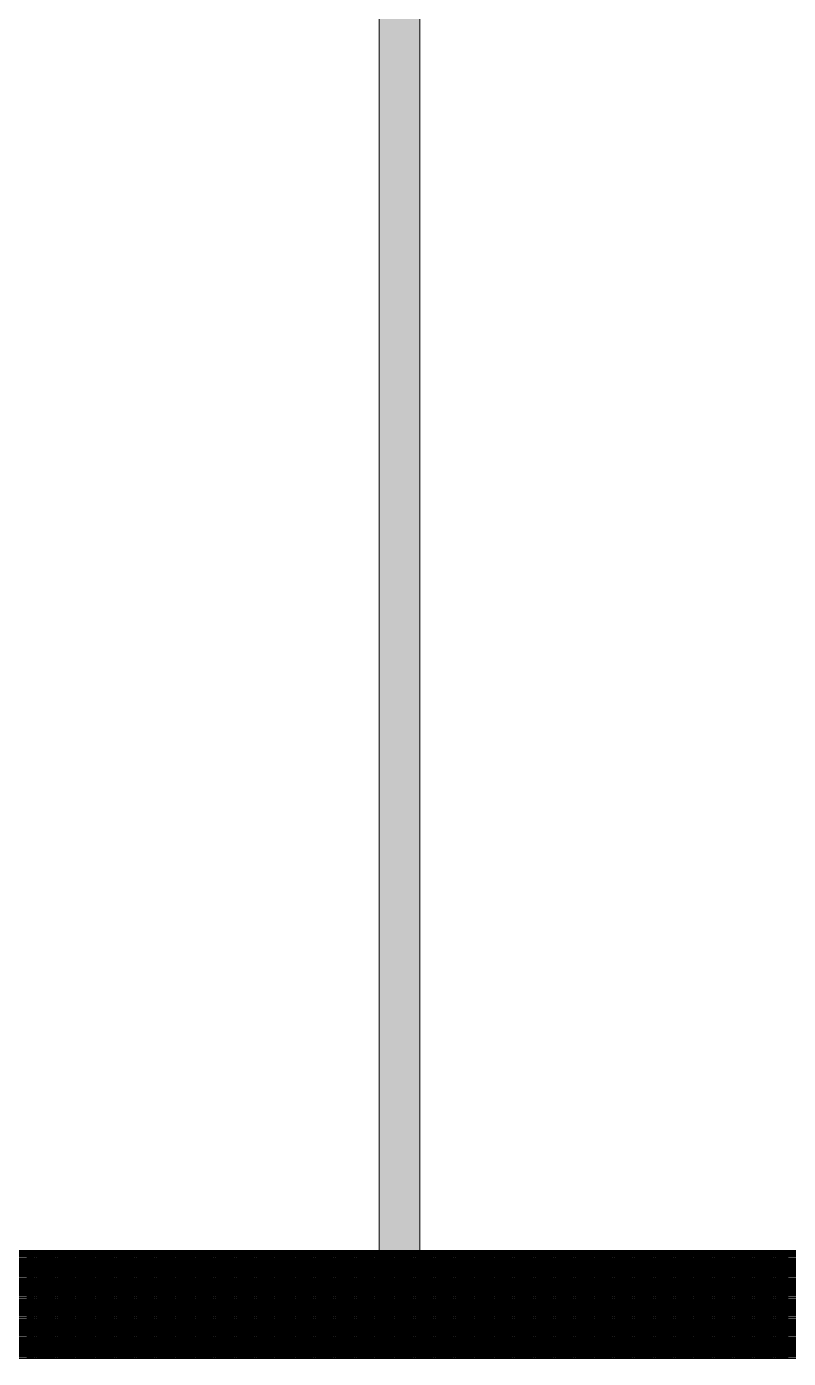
# Model space of a CAD drawing. Header units: inches. Extents: x -675 to 1187, y -924 to 1124.
# Drawn here: x 55 to 148.7, y -627.7 to -464 of the extents above; entities that cross this region are included whole.
import ezdxf

# ---------------------------------------------------------------- set-up
doc = ezdxf.new("R2010")
doc.units = ezdxf.units.IN
doc.header["$MEASUREMENT"] = 0
for name, color, linetype, lineweight in [('A-Wall-E', 50, 'Continuous', 9), ('Base_dwg', 8, 'Continuous', 9), ('core and shell', 50, 'Continuous', 9)]:
    doc.layers.add(name, color=color, linetype=linetype, lineweight=lineweight)

# ---------------------------------------------------------------- blocks, each defined once
blk = doc.blocks.new('Base_dwg__U388-727962-Level 1 Copy 1')
at = {"layer": 'A-Wall-E'}
blk.add_hatch(color=256, dxfattribs=at).paths.add_polyline_path([(180.19, -2.5), (180.19, 2.5), (-2.5, 2.5), (2.5, -2.5)], flags=0)
at = {"layer": 'A-Wall-E', "flags": 128}
blk.add_lwpolyline([(2.5, -2.5), (180.19, -2.5), (180.19, 2.5), (-2.5, 2.5)], dxfattribs=at)
blk = doc.blocks.new('Base_dwg-531197-Level 1 Copy 1')
at = {"layer": 'core and shell'}
for p, q in [((1631.58, 309.5), (962.09, 309.5)), ((1631.58, 309.46), (962.09, 309.46)), ((1055.9, 296.25), (1055.9, 309.5)), ((1056.02, 296.25), (1056.02, 309.5)), ((1056.15, 296.25), (1056.15, 309.5)), ((1056.27, 296.25), (1056.27, 309.5)), ((1056.4, 296.25), (1056.4, 309.5)), ((1056.52, 296.25), (1056.52, 309.5)), ((1056.65, 296.25), (1056.65, 309.5)), ((1056.77, 296.25), (1056.77, 309.5)), ((1056.9, 296.25), (1056.9, 309.5)), ((1057.02, 296.25), (1057.02, 309.5)), ((1057.15, 296.25), (1057.15, 309.5)), ((1057.27, 296.25), (1057.27, 309.5)), ((1057.4, 296.25), (1057.4, 309.5)), ((1057.52, 296.25), (1057.52, 309.5)), ((1057.65, 296.25), (1057.65, 309.5)), ((1057.77, 296.25), (1057.77, 309.5)), ((1057.9, 296.25), (1057.9, 309.5)), ((1058.02, 296.25), (1058.02, 309.5)), ((1058.15, 296.25), (1058.15, 309.5)), ((1058.27, 296.25), (1058.27, 309.5)), ((1058.4, 296.25), (1058.4, 309.5)), ((1058.52, 296.25), (1058.52, 309.5)), ((1058.65, 296.25), (1058.65, 309.5)), ((1058.77, 296.25), (1058.77, 309.5)), ((1058.9, 296.25), (1058.9, 309.5)), ((1059.02, 296.25), (1059.02, 309.5)), ((1059.15, 296.25), (1059.15, 309.5)), ((1059.27, 296.25), (1059.27, 309.5)), ((1059.4, 296.25), (1059.4, 309.5)), ((1059.52, 296.25), (1059.52, 309.5)), ((1059.65, 296.25), (1059.65, 309.5)), ((1059.77, 296.25), (1059.77, 309.5)), ((1059.9, 296.25), (1059.9, 309.5)), ((1060.02, 296.25), (1060.02, 309.5)), ((1060.15, 296.25), (1060.15, 309.5)), ((1060.27, 296.25), (1060.27, 309.5)), ((1060.4, 296.25), (1060.4, 309.5)), ((1060.52, 296.25), (1060.52, 309.5)), ((1060.65, 296.25), (1060.65, 309.5)), ((1060.77, 296.25), (1060.77, 309.5)), ((1060.9, 296.25), (1060.9, 309.5)), ((1061.02, 296.25), (1061.02, 309.5)), ((1061.15, 296.25), (1061.15, 309.5)), ((1061.27, 296.25), (1061.27, 309.5)), ((1061.4, 296.25), (1061.4, 309.5)), ((1061.52, 296.25), (1061.52, 309.5)), ((1061.65, 296.25), (1061.65, 309.5)), ((1061.77, 296.25), (1061.77, 309.5)), ((1061.9, 296.25), (1061.9, 309.5)), ((1062.02, 296.25), (1062.02, 309.5)), ((1062.15, 296.25), (1062.15, 309.5)), ((1062.27, 296.25), (1062.27, 309.5)), ((1062.4, 296.25), (1062.4, 309.5)), ((1062.52, 296.25), (1062.52, 309.5)), ((1062.65, 296.25), (1062.65, 309.5)), ((1062.77, 296.25), (1062.77, 309.5)), ((1062.9, 296.25), (1062.9, 309.5)), ((1063.02, 296.25), (1063.02, 309.5)), ((1063.15, 296.25), (1063.15, 309.5)), ((1063.27, 296.25), (1063.27, 309.5)), ((1063.4, 296.25), (1063.4, 309.5)), ((1063.52, 296.25), (1063.52, 309.5)), ((1063.65, 296.25), (1063.65, 309.5)), ((1063.77, 296.25), (1063.77, 309.5)), ((1063.9, 296.25), (1063.9, 309.5)), ((1064.02, 296.25), (1064.02, 309.5)), ((1064.15, 296.25), (1064.15, 309.5)), ((1064.27, 296.25), (1064.27, 309.5)), ((1064.4, 296.25), (1064.4, 309.5)), ((1064.52, 296.25), (1064.52, 309.5)), ((1064.65, 296.25), (1064.65, 309.5)), ((1064.77, 296.25), (1064.77, 309.5)), ((1064.9, 296.25), (1064.9, 309.5)), ((1065.02, 296.25), (1065.02, 309.5)), ((1065.15, 296.25), (1065.15, 309.5)), ((1065.27, 296.25), (1065.27, 309.5)), ((1065.4, 296.25), (1065.4, 309.5)), ((1065.52, 296.25), (1065.52, 309.5)), ((1065.65, 296.25), (1065.65, 309.5)), ((1065.77, 296.25), (1065.77, 309.5)), ((1065.9, 296.25), (1065.9, 309.5)), ((1066.02, 296.25), (1066.02, 309.5)), ((1066.15, 296.25), (1066.15, 309.5)), ((1066.27, 296.25), (1066.27, 309.5)), ((1066.4, 296.25), (1066.4, 309.5)), ((1066.52, 296.25), (1066.52, 309.5)), ((1066.65, 296.25), (1066.65, 309.5)), ((1066.77, 296.25), (1066.77, 309.5)), ((1066.9, 296.25), (1066.9, 309.5)), ((1067.02, 296.25), (1067.02, 309.5)), ((1067.15, 296.25), (1067.15, 309.5)), ((1067.27, 296.25), (1067.27, 309.5)), ((1067.4, 296.25), (1067.4, 309.5)), ((1067.52, 296.25), (1067.52, 309.5)), ((1067.65, 296.25), (1067.65, 309.5)), ((1067.77, 296.25), (1067.77, 309.5)), ((1067.9, 296.25), (1067.9, 309.5)), ((1068.02, 296.25), (1068.02, 309.5)), ((1068.15, 296.25), (1068.15, 309.5)), ((1068.27, 296.25), (1068.27, 309.5)), ((1068.4, 296.25), (1068.4, 309.5)), ((1068.52, 296.25), (1068.52, 309.5)), ((1068.65, 296.25), (1068.65, 309.5)), ((1068.77, 296.25), (1068.77, 309.5)), ((1068.9, 296.25), (1068.9, 309.5)), ((1069.02, 296.25), (1069.02, 309.5)), ((1069.15, 296.25), (1069.15, 309.5)), ((1069.27, 296.25), (1069.27, 309.5)), ((1069.4, 296.25), (1069.4, 309.5)), ((1069.52, 296.25), (1069.52, 309.5)), ((1069.65, 296.25), (1069.65, 309.5)), ((1069.77, 296.25), (1069.77, 309.5)), ((1069.9, 296.25), (1069.9, 309.5)), ((1070.02, 296.25), (1070.02, 309.5)), ((1070.15, 296.25), (1070.15, 309.5)), ((1070.27, 296.25), (1070.27, 309.5)), ((1070.4, 296.25), (1070.4, 309.5)), ((1070.52, 296.25), (1070.52, 309.5)), ((1070.65, 296.25), (1070.65, 309.5)), ((1070.77, 296.25), (1070.77, 309.5)), ((1070.9, 296.25), (1070.9, 309.5)), ((1071.02, 296.25), (1071.02, 309.5)), ((1071.15, 296.25), (1071.15, 309.5)), ((1071.27, 296.25), (1071.27, 309.5)), ((1071.4, 296.25), (1071.4, 309.5)), ((1071.52, 296.25), (1071.52, 309.5)), ((1071.65, 296.25), (1071.65, 309.5)), ((1071.77, 296.25), (1071.77, 309.5)), ((1071.9, 296.25), (1071.9, 309.5)), ((1072.02, 296.25), (1072.02, 309.5)), ((1072.15, 296.25), (1072.15, 309.5)), ((1072.27, 296.25), (1072.27, 309.5)), ((1072.4, 296.25), (1072.4, 309.5)), ((1072.52, 296.25), (1072.52, 309.5)), ((1072.65, 296.25), (1072.65, 309.5)), ((1072.77, 296.25), (1072.77, 309.5)), ((1072.9, 296.25), (1072.9, 309.5)), ((1073.02, 296.25), (1073.02, 309.5)), ((1073.15, 296.25), (1073.15, 309.5)), ((1073.27, 296.25), (1073.27, 309.5)), ((1073.4, 296.25), (1073.4, 309.5)), ((1073.52, 296.25), (1073.52, 309.5)), ((1073.65, 296.25), (1073.65, 309.5)), ((1073.77, 296.25), (1073.77, 309.5)), ((1073.9, 296.25), (1073.9, 309.5)), ((1074.02, 296.25), (1074.02, 309.5)), ((1074.15, 296.25), (1074.15, 309.5)), ((1074.27, 296.25), (1074.27, 309.5)), ((1074.4, 296.25), (1074.4, 309.5)), ((1074.52, 296.25), (1074.52, 309.5)), ((1074.65, 296.25), (1074.65, 309.5)), ((1074.77, 296.25), (1074.77, 309.5)), ((1074.9, 296.25), (1074.9, 309.5)), ((1075.02, 296.25), (1075.02, 309.5)), ((1075.15, 296.25), (1075.15, 309.5)), ((1075.27, 296.25), (1075.27, 309.5)), ((1075.4, 296.25), (1075.4, 309.5)), ((1075.52, 296.25), (1075.52, 309.5)), ((1075.65, 296.25), (1075.65, 309.5)), ((1075.77, 296.25), (1075.77, 309.5)), ((1075.9, 296.25), (1075.9, 309.5)), ((1076.02, 296.25), (1076.02, 309.5)), ((1076.15, 296.25), (1076.15, 309.5)), ((1076.27, 296.25), (1076.27, 309.5)), ((1076.4, 296.25), (1076.4, 309.5)), ((1076.52, 296.25), (1076.52, 309.5)), ((1076.65, 296.25), (1076.65, 309.5)), ((1076.77, 296.25), (1076.77, 309.5)), ((1076.9, 296.25), (1076.9, 309.5)), ((1077.02, 296.25), (1077.02, 309.5)), ((1077.15, 296.25), (1077.15, 309.5)), ((1077.27, 296.25), (1077.27, 309.5)), ((1077.4, 296.25), (1077.4, 309.5)), ((1077.52, 296.25), (1077.52, 309.5)), ((1077.65, 296.25), (1077.65, 309.5)), ((1077.77, 296.25), (1077.77, 309.5)), ((1077.9, 296.25), (1077.9, 309.5)), ((1078.02, 296.25), (1078.02, 309.5)), ((1078.15, 296.25), (1078.15, 309.5)), ((1078.27, 296.25), (1078.27, 309.5)), ((1078.4, 296.25), (1078.4, 309.5)), ((1078.52, 296.25), (1078.52, 309.5)), ((1078.65, 296.25), (1078.65, 309.5)), ((1078.77, 296.25), (1078.77, 309.5)), ((1078.9, 296.25), (1078.9, 309.5)), ((1079.02, 296.25), (1079.02, 309.5)), ((1079.15, 296.25), (1079.15, 309.5)), ((1079.27, 296.25), (1079.27, 309.5)), ((1079.4, 296.25), (1079.4, 309.5)), ((1079.52, 296.25), (1079.52, 309.5)), ((1079.65, 296.25), (1079.65, 309.5)), ((1079.77, 296.25), (1079.77, 309.5)), ((1079.9, 296.25), (1079.9, 309.5)), ((1080.02, 296.25), (1080.02, 309.5)), ((1080.15, 296.25), (1080.15, 309.5)), ((1080.27, 296.25), (1080.27, 309.5)), ((1080.4, 296.25), (1080.4, 309.5)), ((1080.52, 296.25), (1080.52, 309.5)), ((1080.65, 296.25), (1080.65, 309.5)), ((1080.77, 296.25), (1080.77, 309.5)), ((1080.9, 296.25), (1080.9, 309.5)), ((1081.02, 296.25), (1081.02, 309.5)), ((1081.15, 296.25), (1081.15, 309.5)), ((1081.27, 296.25), (1081.27, 309.5)), ((1081.4, 296.25), (1081.4, 309.5)), ((1081.52, 296.25), (1081.52, 309.5)), ((1081.65, 296.25), (1081.65, 309.5)), ((1081.77, 296.25), (1081.77, 309.5)), ((1081.9, 296.25), (1081.9, 309.5)), ((1082.02, 296.25), (1082.02, 309.5)), ((1082.15, 296.25), (1082.15, 309.5)), ((1082.27, 296.25), (1082.27, 309.5)), ((1082.4, 296.25), (1082.4, 309.5)), ((1082.52, 296.25), (1082.52, 309.5)), ((1082.65, 296.25), (1082.65, 309.5)), ((1082.77, 296.25), (1082.77, 309.5)), ((1082.9, 296.25), (1082.9, 309.5)), ((1083.02, 296.25), (1083.02, 309.5)), ((1083.15, 296.25), (1083.15, 309.5)), ((1083.27, 296.25), (1083.27, 309.5)), ((1083.4, 296.25), (1083.4, 309.5)), ((1083.52, 296.25), (1083.52, 309.5)), ((1083.65, 296.25), (1083.65, 309.5)), ((1083.77, 296.25), (1083.77, 309.5)), ((1083.9, 296.25), (1083.9, 309.5)), ((1084.02, 296.25), (1084.02, 309.5)), ((1084.15, 296.25), (1084.15, 309.5)), ((1084.27, 296.25), (1084.27, 309.5)), ((1084.4, 296.25), (1084.4, 309.5)), ((1084.52, 296.25), (1084.52, 309.5)), ((1084.65, 296.25), (1084.65, 309.5)), ((1084.77, 296.25), (1084.77, 309.5)), ((1084.9, 296.25), (1084.9, 309.5)), ((1085.02, 296.25), (1085.02, 309.5)), ((1085.15, 296.25), (1085.15, 309.5)), ((1085.27, 296.25), (1085.27, 309.5)), ((1085.4, 296.25), (1085.4, 309.5)), ((1085.52, 296.25), (1085.52, 309.5)), ((1085.65, 296.25), (1085.65, 309.5)), ((1085.77, 296.25), (1085.77, 309.5)), ((1085.9, 296.25), (1085.9, 309.5)), ((1086.02, 296.25), (1086.02, 309.5)), ((1086.15, 296.25), (1086.15, 309.5)), ((1086.27, 296.25), (1086.27, 309.5)), ((1086.4, 296.25), (1086.4, 309.5)), ((1086.52, 296.25), (1086.52, 309.5)), ((1086.65, 296.25), (1086.65, 309.5)), ((1086.77, 296.25), (1086.77, 309.5)), ((1086.9, 296.25), (1086.9, 309.5)), ((1087.02, 296.25), (1087.02, 309.5)), ((1087.15, 296.25), (1087.15, 309.5)), ((1087.27, 296.25), (1087.27, 309.5)), ((1087.4, 296.25), (1087.4, 309.5)), ((1087.52, 296.25), (1087.52, 309.5)), ((1087.65, 296.25), (1087.65, 309.5)), ((1087.77, 296.25), (1087.77, 309.5)), ((1087.9, 296.25), (1087.9, 309.5)), ((1088.02, 296.25), (1088.02, 309.5)), ((1088.15, 296.25), (1088.15, 309.5)), ((1088.27, 296.25), (1088.27, 309.5)), ((1088.4, 296.25), (1088.4, 309.5)), ((1088.52, 296.25), (1088.52, 309.5)), ((1088.65, 296.25), (1088.65, 309.5)), ((1088.77, 296.25), (1088.77, 309.5)), ((1088.9, 296.25), (1088.9, 309.5)), ((1089.02, 296.25), (1089.02, 309.5)), ((1089.15, 296.25), (1089.15, 309.5)), ((1089.27, 296.25), (1089.27, 309.5)), ((1089.4, 296.25), (1089.4, 309.5)), ((1089.52, 296.25), (1089.52, 309.5)), ((1089.65, 296.25), (1089.65, 309.5)), ((1089.77, 296.25), (1089.77, 309.5)), ((1089.9, 296.25), (1089.9, 309.5)), ((1090.02, 296.25), (1090.02, 309.5)), ((1090.15, 296.25), (1090.15, 309.5)), ((1090.27, 296.25), (1090.27, 309.5)), ((1090.4, 296.25), (1090.4, 309.5)), ((1090.52, 296.25), (1090.52, 309.5)), ((1090.65, 296.25), (1090.65, 309.5)), ((1090.77, 296.25), (1090.77, 309.5)), ((1090.9, 296.25), (1090.9, 309.5)), ((1091.02, 296.25), (1091.02, 309.5)), ((1091.15, 296.25), (1091.15, 309.5)), ((1091.27, 296.25), (1091.27, 309.5)), ((1091.4, 296.25), (1091.4, 309.5)), ((1091.52, 296.25), (1091.52, 309.5)), ((1091.65, 296.25), (1091.65, 309.5)), ((1091.77, 296.25), (1091.77, 309.5)), ((1091.9, 296.25), (1091.9, 309.5)), ((1092.02, 296.25), (1092.02, 309.5)), ((1092.15, 296.25), (1092.15, 309.5)), ((1092.27, 296.25), (1092.27, 309.5)), ((1092.4, 296.25), (1092.4, 309.5)), ((1092.52, 296.25), (1092.52, 309.5)), ((1092.65, 296.25), (1092.65, 309.5)), ((1092.77, 296.25), (1092.77, 309.5)), ((1092.9, 296.25), (1092.9, 309.5)), ((1093.02, 296.25), (1093.02, 309.5)), ((1093.15, 296.25), (1093.15, 309.5)), ((1093.27, 296.25), (1093.27, 309.5)), ((1093.4, 296.25), (1093.4, 309.5)), ((1093.52, 296.25), (1093.52, 309.5)), ((1093.65, 296.25), (1093.65, 309.5)), ((1093.77, 296.25), (1093.77, 309.5)), ((1093.9, 296.25), (1093.9, 309.5)), ((1094.02, 296.25), (1094.02, 309.5)), ((1094.15, 296.25), (1094.15, 309.5)), ((1094.27, 296.25), (1094.27, 309.5)), ((1094.4, 296.25), (1094.4, 309.5)), ((1094.52, 296.25), (1094.52, 309.5)), ((1094.65, 296.25), (1094.65, 309.5)), ((1094.77, 296.25), (1094.77, 309.5)), ((1094.9, 296.25), (1094.9, 309.5)), ((1095.02, 296.25), (1095.02, 309.5)), ((1095.15, 296.25), (1095.15, 309.5)), ((1095.27, 296.25), (1095.27, 309.5)), ((1095.4, 296.25), (1095.4, 309.5)), ((1095.52, 296.25), (1095.52, 309.5)), ((1095.65, 296.25), (1095.65, 309.5)), ((1095.77, 296.25), (1095.77, 309.5)), ((1095.9, 296.25), (1095.9, 309.5)), ((1096.02, 296.25), (1096.02, 309.5)), ((1096.15, 296.25), (1096.15, 309.5)), ((1096.27, 296.25), (1096.27, 309.5)), ((1096.4, 296.25), (1096.4, 309.5)), ((1096.52, 296.25), (1096.52, 309.5)), ((1096.65, 296.25), (1096.65, 309.5)), ((1096.77, 296.25), (1096.77, 309.5)), ((1096.9, 296.25), (1096.9, 309.5)), ((1097.02, 296.25), (1097.02, 309.5)), ((1097.15, 296.25), (1097.15, 309.5)), ((1097.27, 296.25), (1097.27, 309.5)), ((1097.4, 296.25), (1097.4, 309.5)), ((1097.52, 296.25), (1097.52, 309.5)), ((1097.65, 296.25), (1097.65, 309.5)), ((1097.77, 296.25), (1097.77, 309.5)), ((1097.9, 296.25), (1097.9, 309.5)), ((1098.02, 296.25), (1098.02, 309.5)), ((1098.15, 296.25), (1098.15, 309.5)), ((1098.27, 296.25), (1098.27, 309.5)), ((1098.4, 296.25), (1098.4, 309.5)), ((1098.52, 296.25), (1098.52, 309.5)), ((1098.65, 296.25), (1098.65, 309.5)), ((1098.77, 296.25), (1098.77, 309.5)), ((1098.9, 296.25), (1098.9, 309.5)), ((1099.02, 296.25), (1099.02, 309.5)), ((1099.15, 296.25), (1099.15, 309.5)), ((1099.27, 296.25), (1099.27, 309.5)), ((1099.4, 296.25), (1099.4, 309.5)), ((1099.52, 296.25), (1099.52, 309.5)), ((1099.65, 296.25), (1099.65, 309.5)), ((1099.77, 296.25), (1099.77, 309.5)), ((1099.9, 296.25), (1099.9, 309.5)), ((1100.02, 296.25), (1100.02, 309.5)), ((1100.15, 296.25), (1100.15, 309.5)), ((1100.27, 296.25), (1100.27, 309.5)), ((1100.4, 296.25), (1100.4, 309.5)), ((1100.52, 296.25), (1100.52, 309.5)), ((1100.65, 296.25), (1100.65, 309.5)), ((1100.77, 296.25), (1100.77, 309.5)), ((1100.9, 296.25), (1100.9, 309.5)), ((1101.02, 296.25), (1101.02, 309.5)), ((1101.15, 296.25), (1101.15, 309.5)), ((1101.27, 296.25), (1101.27, 309.5)), ((1101.4, 296.25), (1101.4, 309.5)), ((1101.52, 296.25), (1101.52, 309.5)), ((1101.65, 296.25), (1101.65, 309.5)), ((1101.77, 296.25), (1101.77, 309.5)), ((1101.9, 296.25), (1101.9, 309.5)), ((1102.02, 296.25), (1102.02, 309.5)), ((1102.15, 296.25), (1102.15, 309.5)), ((1102.27, 296.25), (1102.27, 309.5)), ((1102.4, 296.25), (1102.4, 309.5)), ((1102.52, 296.25), (1102.52, 309.5)), ((1102.65, 296.25), (1102.65, 309.5)), ((1102.77, 296.25), (1102.77, 309.5)), ((1102.9, 296.25), (1102.9, 309.5)), ((1103.02, 296.25), (1103.02, 309.5)), ((1103.15, 296.25), (1103.15, 309.5)), ((1103.27, 296.25), (1103.27, 309.5)), ((1103.4, 296.25), (1103.4, 309.5)), ((1103.52, 296.25), (1103.52, 309.5)), ((1103.65, 296.25), (1103.65, 309.5)), ((1103.77, 296.25), (1103.77, 309.5)), ((1103.9, 296.25), (1103.9, 309.5)), ((1104.02, 296.25), (1104.02, 309.5)), ((1104.15, 296.25), (1104.15, 309.5)), ((1104.27, 296.25), (1104.27, 309.5)), ((1104.4, 296.25), (1104.4, 309.5)), ((1104.52, 296.25), (1104.52, 309.5)), ((1104.65, 296.25), (1104.65, 309.5)), ((1104.77, 296.25), (1104.77, 309.5)), ((1104.9, 296.25), (1104.9, 309.5)), ((1105.02, 296.25), (1105.02, 309.5)), ((1105.15, 296.25), (1105.15, 309.5)), ((1105.27, 296.25), (1105.27, 309.5)), ((1105.4, 296.25), (1105.4, 309.5)), ((1105.52, 296.25), (1105.52, 309.5)), ((1105.65, 296.25), (1105.65, 309.5)), ((1105.77, 296.25), (1105.77, 309.5)), ((1105.9, 296.25), (1105.9, 309.5)), ((1106.02, 296.25), (1106.02, 309.5)), ((1106.15, 296.25), (1106.15, 309.5)), ((1106.27, 296.25), (1106.27, 309.5)), ((1106.4, 296.25), (1106.4, 309.5)), ((1106.52, 296.25), (1106.52, 309.5)), ((1106.65, 296.25), (1106.65, 309.5)), ((1106.77, 296.25), (1106.77, 309.5)), ((1106.9, 296.25), (1106.9, 309.5)), ((1107.02, 296.25), (1107.02, 309.5)), ((1107.15, 296.25), (1107.15, 309.5)), ((1107.27, 296.25), (1107.27, 309.5)), ((1107.4, 296.25), (1107.4, 309.5)), ((1107.52, 296.25), (1107.52, 309.5)), ((1107.65, 296.25), (1107.65, 309.5)), ((1107.77, 296.25), (1107.77, 309.5)), ((1107.9, 296.25), (1107.9, 309.5)), ((1108.02, 296.25), (1108.02, 309.5)), ((1108.15, 296.25), (1108.15, 309.5)), ((1108.27, 296.25), (1108.27, 309.5)), ((1108.4, 296.25), (1108.4, 309.5)), ((1108.52, 296.25), (1108.52, 309.5)), ((1108.65, 296.25), (1108.65, 309.5)), ((1108.77, 296.25), (1108.77, 309.5)), ((1108.9, 296.25), (1108.9, 309.5)), ((1109.02, 296.25), (1109.02, 309.5)), ((1109.15, 296.25), (1109.15, 309.5)), ((1109.27, 296.25), (1109.27, 309.5)), ((1109.4, 296.25), (1109.4, 309.5)), ((1109.52, 296.25), (1109.52, 309.5)), ((1109.65, 296.25), (1109.65, 309.5)), ((1109.77, 296.25), (1109.77, 309.5)), ((1109.9, 296.25), (1109.9, 309.5)), ((1110.02, 296.25), (1110.02, 309.5)), ((1110.15, 296.25), (1110.15, 309.5)), ((1110.27, 296.25), (1110.27, 309.5)), ((1110.4, 296.25), (1110.4, 309.5)), ((1110.52, 296.25), (1110.52, 309.5)), ((1110.65, 296.25), (1110.65, 309.5)), ((1110.77, 296.25), (1110.77, 309.5)), ((1110.9, 296.25), (1110.9, 309.5)), ((1111.02, 296.25), (1111.02, 309.5)), ((1111.15, 296.25), (1111.15, 309.5)), ((1111.27, 296.25), (1111.27, 309.5)), ((1111.4, 296.25), (1111.4, 309.5)), ((1111.52, 296.25), (1111.52, 309.5)), ((1111.65, 296.25), (1111.65, 309.5)), ((1111.77, 296.25), (1111.77, 309.5)), ((1111.9, 296.25), (1111.9, 309.5)), ((1112.02, 296.25), (1112.02, 309.5)), ((1112.15, 296.25), (1112.15, 309.5)), ((1112.27, 296.25), (1112.27, 309.5)), ((1112.4, 296.25), (1112.4, 309.5)), ((1112.52, 296.25), (1112.52, 309.5)), ((1112.65, 296.25), (1112.65, 309.5)), ((1112.77, 296.25), (1112.77, 309.5)), ((1112.9, 296.25), (1112.9, 309.5)), ((1113.02, 296.25), (1113.02, 309.5)), ((1113.15, 296.25), (1113.15, 309.5)), ((1113.27, 296.25), (1113.27, 309.5)), ((1113.4, 296.25), (1113.4, 309.5)), ((1113.52, 296.25), (1113.52, 309.5)), ((1113.65, 296.25), (1113.65, 309.5)), ((1113.77, 296.25), (1113.77, 309.5)), ((1113.9, 296.25), (1113.9, 309.5)), ((1114.02, 296.25), (1114.02, 309.5)), ((1114.15, 296.25), (1114.15, 309.5)), ((1114.27, 296.25), (1114.27, 309.5)), ((1114.4, 296.25), (1114.4, 309.5)), ((1114.52, 296.25), (1114.52, 309.5)), ((1114.65, 296.25), (1114.65, 309.5)), ((1114.77, 296.25), (1114.77, 309.5)), ((1114.9, 296.25), (1114.9, 309.5)), ((1115.02, 296.25), (1115.02, 309.5)), ((1115.15, 296.25), (1115.15, 309.5)), ((1115.27, 296.25), (1115.27, 309.5)), ((1115.4, 296.25), (1115.4, 309.5)), ((1115.52, 296.25), (1115.52, 309.5)), ((1115.65, 296.25), (1115.65, 309.5)), ((1115.77, 296.25), (1115.77, 309.5)), ((1115.9, 296.25), (1115.9, 309.5)), ((1116.02, 296.25), (1116.02, 309.5)), ((1116.15, 296.25), (1116.15, 309.5)), ((1116.27, 296.25), (1116.27, 309.5)), ((1116.4, 296.25), (1116.4, 309.5)), ((1116.52, 296.25), (1116.52, 309.5)), ((1116.65, 296.25), (1116.65, 309.5)), ((1116.77, 296.25), (1116.77, 309.5)), ((1116.9, 296.25), (1116.9, 309.5)), ((1117.02, 296.25), (1117.02, 309.5)), ((1117.15, 296.25), (1117.15, 309.5)), ((1117.27, 296.25), (1117.27, 309.5)), ((1117.4, 296.25), (1117.4, 309.5)), ((1117.52, 296.25), (1117.52, 309.5)), ((1117.65, 296.25), (1117.65, 309.5)), ((1117.77, 296.25), (1117.77, 309.5)), ((1117.9, 296.25), (1117.9, 309.5)), ((1118.02, 296.25), (1118.02, 309.5)), ((1118.15, 296.25), (1118.15, 309.5)), ((1118.27, 296.25), (1118.27, 309.5)), ((1118.4, 296.25), (1118.4, 309.5)), ((1118.52, 296.25), (1118.52, 309.5)), ((1118.65, 296.25), (1118.65, 309.5)), ((1118.77, 296.25), (1118.77, 309.5)), ((1118.9, 296.25), (1118.9, 309.5)), ((1119.02, 296.25), (1119.02, 309.5)), ((1119.15, 296.25), (1119.15, 309.5)), ((1119.27, 296.25), (1119.27, 309.5)), ((1119.4, 296.25), (1119.4, 309.5)), ((1119.52, 296.25), (1119.52, 309.5)), ((1119.65, 296.25), (1119.65, 309.5)), ((1119.77, 296.25), (1119.77, 309.5)), ((1119.9, 296.25), (1119.9, 309.5)), ((1120.02, 296.25), (1120.02, 309.5)), ((1120.15, 296.25), (1120.15, 309.5)), ((1120.27, 296.25), (1120.27, 309.5)), ((1120.4, 296.25), (1120.4, 309.5)), ((1120.52, 296.25), (1120.52, 309.5)), ((1120.65, 296.25), (1120.65, 309.5)), ((1120.77, 296.25), (1120.77, 309.5)), ((1120.9, 296.25), (1120.9, 309.5)), ((1121.02, 296.25), (1121.02, 309.5)), ((1121.15, 296.25), (1121.15, 309.5)), ((1121.27, 296.25), (1121.27, 309.5)), ((1121.4, 296.25), (1121.4, 309.5)), ((1121.52, 296.25), (1121.52, 309.5)), ((1121.65, 296.25), (1121.65, 309.5)), ((1121.77, 296.25), (1121.77, 309.5)), ((1121.9, 296.25), (1121.9, 309.5)), ((1122.02, 296.25), (1122.02, 309.5)), ((1122.15, 296.25), (1122.15, 309.5)), ((1122.27, 296.25), (1122.27, 309.5)), ((1122.4, 296.25), (1122.4, 309.5)), ((1122.52, 296.25), (1122.52, 309.5)), ((1122.65, 296.25), (1122.65, 309.5)), ((1122.77, 296.25), (1122.77, 309.5)), ((1122.9, 296.25), (1122.9, 309.5)), ((1123.02, 296.25), (1123.02, 309.5)), ((1123.15, 296.25), (1123.15, 309.5)), ((1123.27, 296.25), (1123.27, 309.5)), ((1123.4, 296.25), (1123.4, 309.5)), ((1123.52, 296.25), (1123.52, 309.5)), ((1123.65, 296.25), (1123.65, 309.5)), ((1123.77, 296.25), (1123.77, 309.5)), ((1123.9, 296.25), (1123.9, 309.5)), ((1124.02, 296.25), (1124.02, 309.5)), ((1124.15, 296.25), (1124.15, 309.5)), ((1124.27, 296.25), (1124.27, 309.5)), ((1124.4, 296.25), (1124.4, 309.5)), ((1124.52, 296.25), (1124.52, 309.5)), ((1124.65, 296.25), (1124.65, 309.5)), ((1124.77, 296.25), (1124.77, 309.5)), ((1124.9, 296.25), (1124.9, 309.5)), ((1125.02, 296.25), (1125.02, 309.5)), ((1125.15, 296.25), (1125.15, 309.5)), ((1125.27, 296.25), (1125.27, 309.5)), ((1125.4, 296.25), (1125.4, 309.5)), ((1125.52, 296.25), (1125.52, 309.5)), ((1125.65, 296.25), (1125.65, 309.5)), ((1125.77, 296.25), (1125.77, 309.5)), ((1125.9, 296.25), (1125.9, 309.5)), ((1126.02, 296.25), (1126.02, 309.5)), ((1126.15, 296.25), (1126.15, 309.5)), ((1126.27, 296.25), (1126.27, 309.5)), ((1126.4, 296.25), (1126.4, 309.5)), ((1126.52, 296.25), (1126.52, 309.5)), ((1126.65, 296.25), (1126.65, 309.5)), ((1126.77, 296.25), (1126.77, 309.5)), ((1126.9, 296.25), (1126.9, 309.5)), ((1127.02, 296.25), (1127.02, 309.5)), ((1127.15, 296.25), (1127.15, 309.5)), ((1127.27, 296.25), (1127.27, 309.5)), ((1127.4, 296.25), (1127.4, 309.5)), ((1127.52, 296.25), (1127.52, 309.5)), ((1127.65, 296.25), (1127.65, 309.5)), ((1127.77, 296.25), (1127.77, 309.5)), ((1127.9, 296.25), (1127.9, 309.5)), ((1128.02, 296.25), (1128.02, 309.5)), ((1128.15, 296.25), (1128.15, 309.5)), ((1128.27, 296.25), (1128.27, 309.5)), ((1128.4, 296.25), (1128.4, 309.5)), ((1128.52, 296.25), (1128.52, 309.5)), ((1128.65, 296.25), (1128.65, 309.5)), ((1128.77, 296.25), (1128.77, 309.5)), ((1128.9, 296.25), (1128.9, 309.5)), ((1129.02, 296.25), (1129.02, 309.5)), ((1129.15, 296.25), (1129.15, 309.5)), ((1129.27, 296.25), (1129.27, 309.5)), ((1129.4, 296.25), (1129.4, 309.5)), ((1129.52, 296.25), (1129.52, 309.5)), ((1129.65, 296.25), (1129.65, 309.5)), ((1129.77, 296.25), (1129.77, 309.5)), ((1129.9, 296.25), (1129.9, 309.5)), ((1130.02, 296.25), (1130.02, 309.5)), ((1130.15, 296.25), (1130.15, 309.5)), ((1130.27, 296.25), (1130.27, 309.5)), ((1130.4, 296.25), (1130.4, 309.5)), ((1130.52, 296.25), (1130.52, 309.5)), ((1130.65, 296.25), (1130.65, 309.5)), ((1130.77, 296.25), (1130.77, 309.5)), ((1130.9, 296.25), (1130.9, 309.5)), ((1131.02, 296.25), (1131.02, 309.5)), ((1131.15, 296.25), (1131.15, 309.5)), ((1131.27, 296.25), (1131.27, 309.5)), ((1131.4, 296.25), (1131.4, 309.5)), ((1131.52, 296.25), (1131.52, 309.5)), ((1131.65, 296.25), (1131.65, 309.5)), ((1131.77, 296.25), (1131.77, 309.5)), ((1131.9, 296.25), (1131.9, 309.5)), ((1132.02, 296.25), (1132.02, 309.5)), ((1132.15, 296.25), (1132.15, 309.5)), ((1132.27, 296.25), (1132.27, 309.5)), ((1132.4, 296.25), (1132.4, 309.5)), ((1132.52, 296.25), (1132.52, 309.5)), ((1132.65, 296.25), (1132.65, 309.5)), ((1132.77, 296.25), (1132.77, 309.5)), ((1132.9, 296.25), (1132.9, 309.5)), ((1133.02, 296.25), (1133.02, 309.5)), ((1133.15, 296.25), (1133.15, 309.5)), ((1133.27, 296.25), (1133.27, 309.5)), ((1133.4, 296.25), (1133.4, 309.5)), ((1133.52, 296.25), (1133.52, 309.5)), ((1133.65, 296.25), (1133.65, 309.5)), ((1133.77, 296.25), (1133.77, 309.5)), ((1133.9, 296.25), (1133.9, 309.5)), ((1134.02, 296.25), (1134.02, 309.5)), ((1134.15, 296.25), (1134.15, 309.5)), ((1134.27, 296.25), (1134.27, 309.5)), ((1134.4, 296.25), (1134.4, 309.5)), ((1134.52, 296.25), (1134.52, 309.5)), ((1134.65, 296.25), (1134.65, 309.5)), ((1134.77, 296.25), (1134.77, 309.5)), ((1134.9, 296.25), (1134.9, 309.5)), ((1135.02, 296.25), (1135.02, 309.5)), ((1135.15, 296.25), (1135.15, 309.5)), ((1135.27, 296.25), (1135.27, 309.5)), ((1135.4, 296.25), (1135.4, 309.5)), ((1135.52, 296.25), (1135.52, 309.5)), ((1135.65, 296.25), (1135.65, 309.5)), ((1135.77, 296.25), (1135.77, 309.5)), ((1135.9, 296.25), (1135.9, 309.5)), ((1136.02, 296.25), (1136.02, 309.5)), ((1136.15, 296.25), (1136.15, 309.5)), ((1136.27, 296.25), (1136.27, 309.5)), ((1136.4, 296.25), (1136.4, 309.5)), ((1136.52, 296.25), (1136.52, 309.5)), ((1136.65, 296.25), (1136.65, 309.5)), ((1136.77, 296.25), (1136.77, 309.5)), ((1136.9, 296.25), (1136.9, 309.5)), ((1137.02, 296.25), (1137.02, 309.5)), ((1137.15, 296.25), (1137.15, 309.5)), ((1137.27, 296.25), (1137.27, 309.5)), ((1137.4, 296.25), (1137.4, 309.5)), ((1137.52, 296.25), (1137.52, 309.5)), ((1137.65, 296.25), (1137.65, 309.5)), ((1137.77, 296.25), (1137.77, 309.5)), ((1137.9, 296.25), (1137.9, 309.5)), ((1138.02, 296.25), (1138.02, 309.5)), ((1138.15, 296.25), (1138.15, 309.5)), ((1138.27, 296.25), (1138.27, 309.5)), ((1138.4, 296.25), (1138.4, 309.5)), ((1138.52, 296.25), (1138.52, 309.5)), ((1138.65, 296.25), (1138.65, 309.5)), ((1138.77, 296.25), (1138.77, 309.5)), ((1138.9, 296.25), (1138.9, 309.5)), ((1139.02, 296.25), (1139.02, 309.5)), ((1139.15, 296.25), (1139.15, 309.5)), ((1139.27, 296.25), (1139.27, 309.5)), ((1139.4, 296.25), (1139.4, 309.5)), ((1139.52, 296.25), (1139.52, 309.5)), ((1139.65, 296.25), (1139.65, 309.5)), ((1139.77, 296.25), (1139.77, 309.5)), ((1139.9, 296.25), (1139.9, 309.5)), ((1140.02, 296.25), (1140.02, 309.5)), ((1140.15, 296.25), (1140.15, 309.5)), ((1140.27, 296.25), (1140.27, 309.5)), ((1140.4, 296.25), (1140.4, 309.5)), ((1140.52, 296.25), (1140.52, 309.5)), ((1140.65, 296.25), (1140.65, 309.5)), ((1140.77, 296.25), (1140.77, 309.5)), ((1140.9, 296.25), (1140.9, 309.5)), ((1141.02, 296.25), (1141.02, 309.5)), ((1141.15, 296.25), (1141.15, 309.5)), ((1141.27, 296.25), (1141.27, 309.5)), ((1141.4, 296.25), (1141.4, 309.5)), ((1141.52, 296.25), (1141.52, 309.5)), ((1141.65, 296.25), (1141.65, 309.5)), ((1141.77, 296.25), (1141.77, 309.5)), ((1141.9, 296.25), (1141.9, 309.5)), ((1142.02, 296.25), (1142.02, 309.5)), ((1142.15, 296.25), (1142.15, 309.5)), ((1142.27, 296.25), (1142.27, 309.5)), ((1142.4, 296.25), (1142.4, 309.5)), ((1142.52, 296.25), (1142.52, 309.5)), ((1142.65, 296.25), (1142.65, 309.5)), ((1142.77, 296.25), (1142.77, 309.5)), ((1142.9, 296.25), (1142.9, 309.5)), ((1143.02, 296.25), (1143.02, 309.5)), ((1143.15, 296.25), (1143.15, 309.5)), ((1143.27, 296.25), (1143.27, 309.5)), ((1143.4, 296.25), (1143.4, 309.5)), ((1143.52, 296.25), (1143.52, 309.5)), ((1143.65, 296.25), (1143.65, 309.5)), ((1143.77, 296.25), (1143.77, 309.5)), ((1143.9, 296.25), (1143.9, 309.5)), ((1144.02, 296.25), (1144.02, 309.5)), ((1144.15, 296.25), (1144.15, 309.5)), ((1144.27, 296.25), (1144.27, 309.5)), ((1144.4, 296.25), (1144.4, 309.5)), ((1144.52, 296.25), (1144.52, 309.5)), ((1144.65, 296.25), (1144.65, 309.5)), ((1144.77, 296.25), (1144.77, 309.5)), ((1144.9, 296.25), (1144.9, 309.5)), ((1145.02, 296.25), (1145.02, 309.5)), ((1145.15, 296.25), (1145.15, 309.5)), ((1145.27, 296.25), (1145.27, 309.5)), ((1145.4, 296.25), (1145.4, 309.5)), ((1145.52, 296.25), (1145.52, 309.5)), ((1145.65, 296.25), (1145.65, 309.5)), ((1145.77, 296.25), (1145.77, 309.5)), ((1145.9, 296.25), (1145.9, 309.5)), ((1146.02, 296.25), (1146.02, 309.5)), ((1146.15, 296.25), (1146.15, 309.5)), ((1146.27, 296.25), (1146.27, 309.5)), ((1146.4, 296.25), (1146.4, 309.5)), ((1146.52, 296.25), (1146.52, 309.5)), ((1146.65, 296.25), (1146.65, 309.5)), ((1146.77, 296.25), (1146.77, 309.5)), ((1146.9, 296.25), (1146.9, 309.5)), ((1147.02, 296.25), (1147.02, 309.5)), ((1147.15, 296.25), (1147.15, 309.5)), ((1147.27, 296.25), (1147.27, 309.5)), ((1147.4, 296.25), (1147.4, 309.5)), ((1147.52, 296.25), (1147.52, 309.5)), ((1147.65, 296.25), (1147.65, 309.5)), ((1147.77, 296.25), (1147.77, 309.5)), ((1147.9, 296.25), (1147.9, 309.5)), ((1148.02, 296.25), (1148.02, 309.5)), ((1148.15, 296.25), (1148.15, 309.5)), ((1148.27, 296.25), (1148.27, 309.5)), ((1148.4, 296.25), (1148.4, 309.5)), ((1148.52, 296.25), (1148.52, 309.5)), ((1148.65, 296.25), (1148.65, 309.5)), ((1148.77, 296.25), (1148.77, 309.5)), ((1148.9, 296.25), (1148.9, 309.5)), ((1149.02, 296.25), (1149.02, 309.5)), ((1149.15, 296.25), (1149.15, 309.5)), ((1149.27, 296.25), (1149.27, 309.5)), ((1149.4, 296.25), (1149.4, 309.5)), ((1656.42, 296.33), (962.09, 296.33))]:
    blk.add_line(p, q, dxfattribs=at)
at = {"layer": 'core and shell', "flags": 128}
for points in [[(1631.58, 309.33), (962.09, 309.33), (923.4, 309.33), (923.4, 327.56)], [(1656.42, 308.58), (962.09, 308.58), (924.4, 308.58), (924.4, 326.4)], [(1656.42, 307.08), (962.09, 307.08), (926.52, 307.08), (926.52, 324.15)], [(1656.42, 306.83), (962.09, 306.83), (926.9, 306.83), (926.9, 323.78)], [(1656.42, 303.71), (962.09, 303.71), (932.15, 303.71), (932.15, 319.33)], [(1656.42, 302.33), (962.09, 302.33), (934.9, 302.33), (934.9, 317.44)], [(1656.42, 300.96), (962.09, 300.96), (938.02, 300.96), (938.02, 315.59)], [(1656.42, 300.71), (962.09, 300.71), (938.65, 300.71), (938.65, 315.26)], [(1656.42, 299.08), (962.09, 299.08), (943.27, 299.08), (943.27, 313.13)], [(1656.42, 298.33), (962.09, 298.33), (945.9, 298.33), (945.9, 312.16)], [(1656.42, 297.96), (962.09, 297.96), (947.4, 297.96), (947.4, 311.67)], [(962.09, 309.5), (962.09, 296.25), (1656.42, 296.25), (1656.42, 309.5), (1641.58, 309.5)], [(1631.58, 309.21), (962.09, 309.21), (923.55, 309.21)], [(1631.58, 309.08), (962.09, 309.08), (923.72, 309.08)], [(1656.42, 308.96), (962.09, 308.96), (923.89, 308.96)], [(1656.42, 308.83), (962.09, 308.83), (924.05, 308.83)], [(1656.42, 308.71), (962.09, 308.71), (924.22, 308.71)], [(1656.42, 308.46), (962.09, 308.46), (924.56, 308.46)], [(1656.42, 308.33), (962.09, 308.33), (924.73, 308.33)], [(1656.42, 308.21), (962.09, 308.21), (924.91, 308.21)], [(1656.42, 308.08), (962.09, 308.08), (925.08, 308.08)], [(1656.42, 307.96), (962.09, 307.96), (925.26, 307.96)], [(1656.42, 307.83), (962.09, 307.83), (925.44, 307.83)], [(1656.42, 307.71), (962.09, 307.71), (925.61, 307.71)], [(1656.42, 307.58), (962.09, 307.58), (925.79, 307.58)], [(1656.42, 307.46), (962.09, 307.46), (925.97, 307.46)], [(1656.42, 307.33), (962.09, 307.33), (926.16, 307.33)], [(1656.42, 307.21), (962.09, 307.21), (926.34, 307.21)], [(1656.42, 306.96), (962.09, 306.96), (926.71, 306.96)], [(1656.42, 306.71), (962.09, 306.71), (927.09, 306.71)], [(1656.42, 306.58), (962.09, 306.58), (927.28, 306.58)], [(1656.42, 306.46), (962.09, 306.46), (927.47, 306.46)], [(1656.42, 306.33), (962.09, 306.33), (927.67, 306.33)], [(1656.42, 306.21), (962.09, 306.21), (927.86, 306.21)], [(1656.42, 306.08), (962.09, 306.08), (928.06, 306.08)], [(1656.42, 305.96), (962.09, 305.96), (928.26, 305.96)], [(1656.42, 305.83), (962.09, 305.83), (928.46, 305.83)], [(1656.42, 305.71), (962.09, 305.71), (928.66, 305.71)], [(1656.42, 305.58), (962.09, 305.58), (928.86, 305.58)], [(1656.42, 305.46), (962.09, 305.46), (929.07, 305.46)], [(1656.42, 305.33), (962.09, 305.33), (929.28, 305.33)], [(1656.42, 305.21), (962.09, 305.21), (929.49, 305.21)], [(1656.42, 305.08), (962.09, 305.08), (929.7, 305.08)], [(1656.42, 304.96), (962.09, 304.96), (929.91, 304.96)], [(1656.42, 304.83), (962.09, 304.83), (930.12, 304.83)], [(1656.42, 304.71), (962.09, 304.71), (930.34, 304.71)], [(1656.42, 304.58), (962.09, 304.58), (930.56, 304.58)], [(1656.42, 304.46), (962.09, 304.46), (930.78, 304.46)], [(1656.42, 304.33), (962.09, 304.33), (931, 304.33)], [(1656.42, 304.21), (962.09, 304.21), (931.23, 304.21)], [(1656.42, 304.08), (962.09, 304.08), (931.45, 304.08)], [(1656.42, 303.96), (962.09, 303.96), (931.68, 303.96)], [(1656.42, 303.83), (962.09, 303.83), (931.92, 303.83)], [(1656.42, 303.58), (962.09, 303.58), (932.39, 303.58)], [(1656.42, 303.46), (962.09, 303.46), (932.62, 303.46)], [(1656.42, 303.33), (962.09, 303.33), (932.86, 303.33)], [(1656.42, 303.21), (962.09, 303.21), (933.11, 303.21)], [(1656.42, 303.08), (962.09, 303.08), (933.35, 303.08)], [(1656.42, 302.96), (962.09, 302.96), (933.6, 302.96)], [(1656.42, 302.83), (962.09, 302.83), (933.86, 302.83)], [(1656.42, 302.71), (962.09, 302.71), (934.11, 302.71)], [(1656.42, 302.58), (962.09, 302.58), (934.37, 302.58)], [(1656.42, 302.46), (962.09, 302.46), (934.63, 302.46)], [(1656.42, 302.21), (962.09, 302.21), (935.16, 302.21)], [(1656.42, 302.08), (962.09, 302.08), (935.43, 302.08)], [(1656.42, 301.96), (962.09, 301.96), (935.7, 301.96)], [(1656.42, 301.83), (962.09, 301.83), (935.98, 301.83)], [(1656.42, 301.71), (962.09, 301.71), (936.26, 301.71)], [(1656.42, 301.58), (962.09, 301.58), (936.54, 301.58)], [(1656.42, 301.46), (962.09, 301.46), (936.83, 301.46)], [(1656.42, 301.33), (962.09, 301.33), (937.12, 301.33)], [(1656.42, 301.21), (962.09, 301.21), (937.42, 301.21)], [(1656.42, 301.08), (962.09, 301.08), (937.72, 301.08)], [(1656.42, 300.83), (962.09, 300.83), (938.33, 300.83)], [(1656.42, 300.58), (962.09, 300.58), (938.96, 300.58)], [(1656.42, 300.46), (962.09, 300.46), (939.29, 300.46)], [(1656.42, 300.33), (962.09, 300.33), (939.62, 300.33)], [(1656.42, 300.21), (962.09, 300.21), (939.95, 300.21)], [(1656.42, 300.08), (962.09, 300.08), (940.29, 300.08)], [(1656.42, 299.96), (962.09, 299.96), (940.64, 299.96)], [(1656.42, 299.83), (962.09, 299.83), (940.99, 299.83)], [(1656.42, 299.71), (962.09, 299.71), (941.35, 299.71)], [(1656.42, 299.58), (962.09, 299.58), (941.72, 299.58)], [(1656.42, 299.46), (962.09, 299.46), (942.09, 299.46)], [(1656.42, 299.33), (962.09, 299.33), (942.48, 299.33)], [(1656.42, 299.21), (962.09, 299.21), (942.87, 299.21)], [(1656.42, 298.96), (962.09, 298.96), (943.68, 298.96)], [(1656.42, 298.83), (962.09, 298.83), (944.1, 298.83)], [(1656.42, 298.71), (962.09, 298.71), (944.53, 298.71)], [(1656.42, 298.58), (962.09, 298.58), (944.97, 298.58)], [(1656.42, 298.46), (962.09, 298.46), (945.43, 298.46)], [(1656.42, 298.21), (962.09, 298.21), (946.38, 298.21)], [(1656.42, 298.08), (962.09, 298.08), (946.88, 298.08)], [(1656.42, 297.83), (962.09, 297.83), (947.94, 297.83)], [(1656.42, 297.71), (962.09, 297.71), (948.5, 297.71)], [(1656.42, 297.58), (962.09, 297.58), (949.09, 297.58)], [(1656.42, 297.46), (962.09, 297.46), (949.7, 297.46)], [(1656.42, 297.33), (962.09, 297.33), (950.36, 297.33)], [(1656.42, 297.21), (962.09, 297.21), (951.05, 297.21)], [(1656.42, 297.08), (962.09, 297.08), (951.78, 297.08)], [(1656.42, 296.96), (962.09, 296.96), (952.58, 296.96)], [(1656.42, 296.83), (962.09, 296.83), (953.45, 296.83)], [(1656.42, 296.71), (962.09, 296.71), (954.43, 296.71)], [(1656.42, 296.58), (962.09, 296.58), (955.55, 296.58)], [(1656.42, 296.46), (962.09, 296.46), (956.91, 296.46)]]:
    blk.add_lwpolyline(points, dxfattribs=at)
blk.add_lwpolyline([(1104.17, 309.5), (1099.29, 309.5)], close=True, dxfattribs=at)
at = {"rotation": 270.0000002424104}
blk.add_blockref('Base_dwg__U388-727962-Level 1 Copy 1', (1101.67, 489.69), dxfattribs=at)

msp = doc.modelspace()

# ---------------------------------------------------------------- block references
at = {"layer": 'Base_dwg', "color": 7, "lineweight": 20}
msp.add_blockref('Base_dwg-531197-Level 1 Copy 1', (-1000.79, -923.95), dxfattribs=at)

doc.saveas('drawing.dxf')
